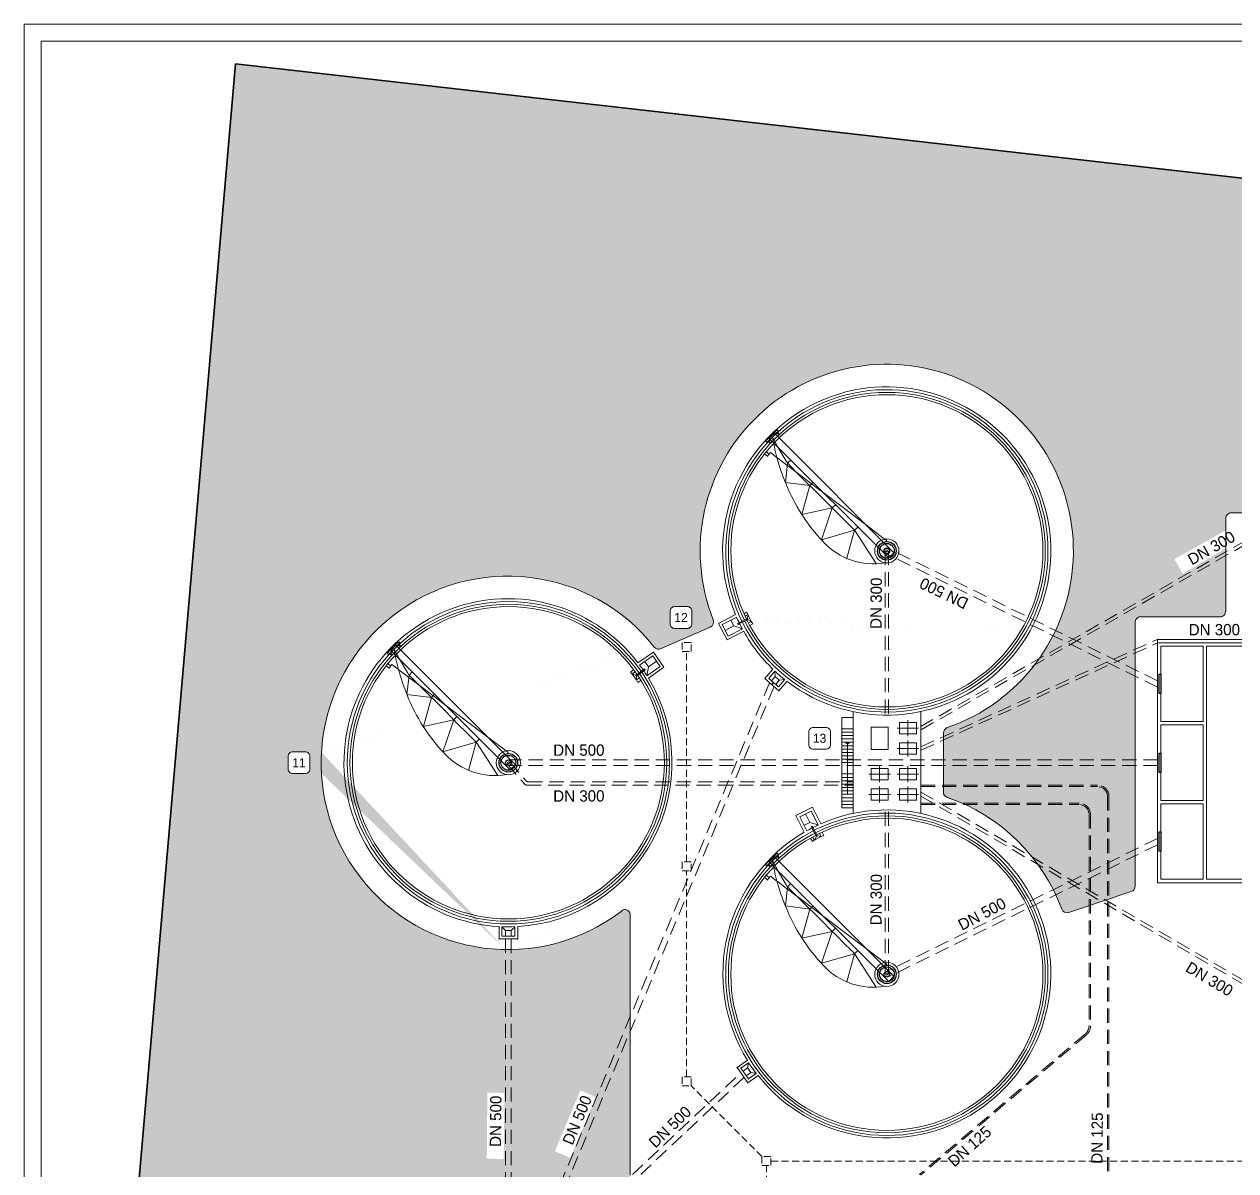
# Model space of a CAD drawing. Extents: x 1590277 to 1604484, y 5018195 to 5026840.
# Drawn here: x 1590276.6 to 1590383.7, y 5018345.8 to 5018447.2 of the extents above; entities that cross this region are included whole.
import ezdxf

# ---------------------------------------------------------------- set-up
doc = ezdxf.new("R2010")
doc.units = 0
doc.header["$LTSCALE"] = 5
doc.header["$MEASUREMENT"] = 0
for name, pattern in [('ACAD_ISO07W100', [3.5, 0.5, -3]), ('HIDDEN', [0.375, 0.25, -0.125]), ('NASCOSTA2', [0.1875, 0.125, -0.0625])]:
    doc.linetypes.add(name, pattern=pattern)
for name, color, linetype, lineweight in [('Cartiglio', 7, 'Continuous', 15), ('Confine', 1, 'Continuous', 30), ('Legenda', 7, 'Continuous', 15), ('Locali accessori', 7, 'Continuous', 15), ('Muratura', 7, 'Continuous', 15), ('Quote e scritte', 252, 'Continuous', 15), ('Rete drenaggio', 150, 'NASCOSTA2', 15), ('Scale', 7, 'Continuous', 15), ('Siepe', 104, 'Continuous', 15), ('Tubazioni acqua', 6, 'Continuous', 15), ('Tubazioni fanghi', 2, 'Continuous', 15), ('Tubazioni ricorcolo fanghi', 80, 'Continuous', 15), ('Verde', 3, 'Continuous', 15), ('Viabilità', 251, 'Continuous', 15)]:
    doc.layers.add(name, color=color, linetype=linetype, lineweight=lineweight)
doc.layers.add('Paratoie', color=6, linetype='Continuous')

msp = doc.modelspace()

# ---------------------------------------------------------------- hatches: boundary and pattern name
at = {"layer": 'Siepe'}
h = msp.add_hatch(dxfattribs=at)
h.set_pattern_fill('AR-CONC', color=256, scale=0.05)
h.set_pattern_definition([(50, (0, 0), (0.3586300913, -0.031376067491), [0.0375, -0.4125]), (355, (0, 0), (-0.069375666807, 0.37609606685), [0.03, -0.33]), (100.45144446, (0.0299, -0.0026), (0.289254423364, 0.344719995484), [0.031870096, -0.350571056]), (46.1842, (0, 0.1), (0.533620665336, -0.082759640397), [0.05625, -0.61875]), (96.63563549, (0.04447, 0.0931), (0.467330972837, 0.487059300387), [0.047805171, -0.52585688]), (351.18416399, (0, 0.1), (0.46733097253, 0.487059300135), [0.045, -0.4950000005]), (21, (0.05, 0.075), (0.29845352606, -0.201309445333), [0.0375, -0.4125]), (326, (0.05, 0.075), (0.12165766596, 0.362575022523), [0.03, -0.33]), (71.45144474, (0.07487, 0.05822), (0.420111188365, 0.161265576403), [0.031870095, -0.350571056]), (37.5, (0, 0), (0.0060799276586, 0.1664469269157), [0, -0.326, 0, -0.335, 0, -0.33125]), (7.5, (0, 0), (0.131534768721, 0.197205855941), [0, -0.191, 0, -0.3185, 0, -0.12625]), (327.5, (-0.1115, 0), (0.2669112180862, -0.0112774358672), [0, -0.125, 0, -0.39, 0, -0.5175]), (317.5, (-0.1615, 0), (0.291593084671, 0.050052491166), [0, -0.1625, 0, -0.259, 0, -0.3675])])
h.paths.add_polyline_path([(1590297.27, 5018441.26), (1590585.06, 5018408.52), (1590585.31, 5018410.71), (1590295.28, 5018443.7), (1590279.55, 5018261.7), (1590281.75, 5018261.51)])
at = {"layer": 'Verde', "transparency": 33554457}
h = msp.add_hatch(color=256, dxfattribs=at)
h.dxf.hatch_style = 1
edge = h.paths.add_edge_path(flags=16)
edge.add_line((1590301.86, 5018381.35), (1590301.86, 5018382.47))
edge.add_arc((1590301.46, 5018382.47), 0.4, 0, 90)
edge.add_line((1590301.46, 5018382.87), (1590300.34, 5018382.87))
edge.add_arc((1590300.34, 5018382.47), 0.4, 90, 180)
edge.add_line((1590299.94, 5018382.47), (1590299.94, 5018381.35))
edge.add_arc((1590300.34, 5018381.35), 0.4, 180, 270)
edge.add_line((1590300.34, 5018380.95), (1590301.46, 5018380.95))
edge.add_arc((1590301.46, 5018381.35), 0.4, 270, 360)
h.paths.add_polyline_path([(1590373.29, 5018390.9), (1590372.7, 5018390.63), (1590374.84, 5018389.58), (1590374.84, 5018390.14)], flags=17)
h.paths.add_polyline_path([(1590374.84, 5018391.93), (1590372.94, 5018391.07), (1590373.29, 5018390.9), (1590374.84, 5018391.6)], flags=17)
h.paths.add_polyline_path([(1590373.29, 5018390.9), (1590372.94, 5018391.07), (1590372.35, 5018390.8), (1590372.7, 5018390.63)], flags=17)
h.paths.add_polyline_path([(1590372.7, 5018390.63), (1590372.35, 5018390.8), (1590357.9, 5018384.23), (1590357.9, 5018383.93)], flags=17)
h.paths.add_polyline_path([(1590374.84, 5018391.6), (1590373.29, 5018390.9), (1590374.84, 5018390.14)], flags=17)
edge = h.paths.add_edge_path(flags=17)
edge.add_arc((1590352.89, 5018363.24), 16.5, 20.2677, 71.0911, ccw=False)
edge.add_arc((1590368.83, 5018369.13), 0.493, 201.0794, 289.4442)
edge.add_line((1590368.99, 5018368.67), (1590374.5, 5018370.52))
edge.add_arc((1590374.36, 5018370.98), 0.477, 286.6399, 361.9894)
edge.add_line((1590374.84, 5018371), (1590374.84, 5018389.58))
edge.add_line((1590374.84, 5018389.58), (1590372.7, 5018390.63))
edge.add_line((1590372.7, 5018390.63), (1590357.9, 5018383.93))
edge.add_line((1590357.9, 5018383.93), (1590357.9, 5018379.32))
edge.add_arc((1590358.33, 5018379.27), 0.437, 173.922, 257.1912)
h.paths.add_polyline_path([(1590382.86, 5018400.22), (1590382.86, 5018400.56), (1590369.36, 5018392.83), (1590369.66, 5018392.68)], flags=17)
edge = h.paths.add_edge_path(flags=17)
edge.add_line((1590382.86, 5018395.31), (1590382.86, 5018400.22))
edge.add_line((1590382.86, 5018400.22), (1590369.66, 5018392.68))
edge.add_line((1590369.66, 5018392.68), (1590372.94, 5018391.07))
edge.add_line((1590372.94, 5018391.07), (1590374.84, 5018391.93))
edge.add_line((1590374.84, 5018391.93), (1590374.84, 5018394.31))
edge.add_arc((1590375.34, 5018394.31), 0.5, 90, 180, ccw=False)
edge.add_line((1590375.34, 5018394.81), (1590382.36, 5018394.81))
edge.add_arc((1590382.36, 5018395.31), 0.5, 270, 360)
h.paths.add_polyline_path([(1590369.66, 5018392.68), (1590369.14, 5018392.38), (1590372.35, 5018390.8), (1590372.94, 5018391.07)], flags=17)
edge = h.paths.add_edge_path(flags=17)
edge.add_line((1590357.9, 5018384.54), (1590357.9, 5018384.23))
edge.add_line((1590357.9, 5018384.23), (1590372.35, 5018390.8))
edge.add_line((1590372.35, 5018390.8), (1590369.14, 5018392.38))
edge.add_line((1590369.14, 5018392.38), (1590365.98, 5018390.58))
edge.add_arc((1590352.88, 5018400.64), 16.51, 288.9118, 322.4815, ccw=False)
edge.add_arc((1590358.4, 5018384.54), 0.5, 108.9155, 180.0264)
edge = h.paths.add_edge_path(flags=17)
edge.add_arc((1590352.88, 5018400.64), 16.51, 333.0016, 334.7368, ccw=False)
edge.add_line((1590367.59, 5018393.14), (1590368.83, 5018392.53))
edge.add_line((1590368.83, 5018392.53), (1590369.36, 5018392.83))
edge.add_line((1590369.36, 5018392.83), (1590367.81, 5018393.59))
edge = h.paths.add_edge_path(flags=17)
edge.add_line((1590368.83, 5018392.53), (1590367.59, 5018393.14))
edge.add_arc((1590352.88, 5018400.64), 16.51, 324.8356, 333.0016, ccw=False)
edge.add_line((1590366.38, 5018391.13), (1590368.83, 5018392.53))
edge = h.paths.add_edge_path(flags=17)
edge.add_line((1590369.14, 5018392.38), (1590368.83, 5018392.53))
edge.add_line((1590368.83, 5018392.53), (1590366.38, 5018391.13))
edge.add_arc((1590352.88, 5018400.64), 16.51, 322.4815, 324.8356, ccw=False)
edge.add_line((1590365.98, 5018390.58), (1590369.14, 5018392.38))
h.paths.add_polyline_path([(1590369.66, 5018392.68), (1590369.36, 5018392.83), (1590368.83, 5018392.53), (1590369.14, 5018392.38)], flags=17)
edge = h.paths.add_edge_path(flags=17)
edge.add_arc((1590319.37, 5018381.91), 16.51, 269.2862, 271.0217, ccw=False)
edge.add_line((1590319.17, 5018365.4), (1590319.17, 5018344.96))
edge.add_line((1590319.17, 5018344.96), (1590319.67, 5018344.96))
edge.add_line((1590319.67, 5018344.96), (1590319.67, 5018365.4))
edge = h.paths.add_edge_path(flags=17)
edge.add_arc((1590319.37, 5018381.91), 16.51, 271.0217, 307.2947, ccw=False)
edge.add_line((1590319.67, 5018365.4), (1590319.67, 5018344.96))
edge.add_line((1590319.67, 5018344.96), (1590324.13, 5018344.96))
edge.add_line((1590324.13, 5018344.96), (1590330.18, 5018359.44))
edge.add_line((1590330.18, 5018359.44), (1590330.18, 5018368.38))
edge.add_arc((1590329.73, 5018368.48), 0.461, 347.1876, 500.0757)
edge = h.paths.add_edge_path(flags=16)
edge.add_line((1590330.18, 5018345.46), (1590330.18, 5018358.15))
edge.add_line((1590330.18, 5018358.15), (1590330.18, 5018359.44))
edge.add_line((1590330.18, 5018359.44), (1590324.13, 5018344.96))
edge.add_line((1590324.13, 5018344.96), (1590324.67, 5018344.96))
edge.add_line((1590324.67, 5018344.96), (1590329.68, 5018344.96))
edge.add_arc((1590329.68, 5018345.46), 0.5, 270, 360)
edge = h.paths.add_edge_path()
edge.add_arc((1590319.37, 5018381.91), 16.51, 178.1465, 183.3223, ccw=False)
edge.add_arc((1590319.37, 5018381.91), 16.51, 176.7581, 178.1465, ccw=False)
edge.add_line((1590302.89, 5018382.84), (1590302.89, 5018382.87))
edge.add_arc((1590319.37, 5018381.91), 16.51, 38.185, 176.6547, ccw=False)
edge.add_arc((1590332.71, 5018392.42), 0.474, 220.6242, 296.1617)
edge.add_line((1590332.92, 5018392), (1590337.27, 5018393.91))
edge.add_arc((1590337.07, 5018394.36), 0.502, 293.9568, 381.3608)
edge.add_arc((1590352.88, 5018400.64), 16.51, -25.2632, 201.638, ccw=False)
edge.add_line((1590367.81, 5018393.59), (1590369.36, 5018392.83))
edge.add_line((1590369.36, 5018392.83), (1590382.86, 5018400.56))
edge.add_line((1590382.86, 5018400.56), (1590382.86, 5018403.51))
edge.add_arc((1590383.36, 5018403.51), 0.5, 90, 180, ccw=False)
edge.add_line((1590383.36, 5018404.01), (1590431.91, 5018404.01))
edge.add_arc((1590431.91, 5018404.51), 0.5, 270, 360)
edge.add_line((1590432.41, 5018404.51), (1590432.41, 5018406.66))
edge.add_line((1590432.41, 5018406.66), (1590432.41, 5018414.46))
edge.add_line((1590432.41, 5018414.46), (1590459.51, 5018414.46))
edge.add_line((1590459.51, 5018414.46), (1590478.43, 5018414.46))
edge.add_arc((1590478.43, 5018409.46), 5, 0, 90, ccw=False)
edge.add_line((1590483.43, 5018409.46), (1590483.43, 5018394.98))
edge.add_arc((1590488.43, 5018394.98), 5, 180, 270)
edge.add_line((1590488.43, 5018389.98), (1590556.42, 5018389.98))
edge.add_arc((1590556.42, 5018384.98), 5, 0, 90, ccw=False)
edge.add_line((1590561.42, 5018384.98), (1590561.42, 5018379.98))
edge.add_line((1590561.42, 5018379.98), (1590561.42, 5018378.61))
edge.add_line((1590561.42, 5018378.61), (1590566.36, 5018378.61))
edge.add_arc((1590566.36, 5018386.61), 8, 270.0125, 331.805)
edge.add_line((1590573.41, 5018382.83), (1590588.18, 5018410.38))
edge.add_line((1590588.18, 5018410.38), (1590585.31, 5018410.71))
edge.add_line((1590585.31, 5018410.71), (1590585.06, 5018408.52))
edge.add_line((1590585.06, 5018408.52), (1590297.27, 5018441.26))
edge.add_line((1590297.27, 5018441.26), (1590281.75, 5018261.51))
edge.add_line((1590281.75, 5018261.51), (1590279.55, 5018261.7))
edge.add_line((1590279.55, 5018261.7), (1590279.36, 5018259.43))
edge.add_line((1590279.36, 5018259.43), (1590318.19, 5018269.02))
edge.add_line((1590318.19, 5018269.02), (1590315.62, 5018269.02))
edge.add_arc((1590315.62, 5018269.52), 0.5, 180, 270, ccw=False)
edge.add_line((1590315.12, 5018269.52), (1590315.12, 5018304.66))
edge.add_arc((1590314.62, 5018304.66), 0.5, 0, 90)
edge.add_line((1590314.62, 5018305.16), (1590311.62, 5018305.16))
edge.add_arc((1590311.62, 5018305.66), 0.5, 180, 270, ccw=False)
edge.add_line((1590311.12, 5018305.66), (1590311.12, 5018325.66))
edge.add_arc((1590311.62, 5018325.66), 0.5, 90, 180, ccw=False)
edge.add_line((1590311.62, 5018326.16), (1590312.62, 5018326.16))
edge.add_arc((1590312.62, 5018326.66), 0.5, 270, 360)
edge.add_line((1590313.12, 5018326.66), (1590313.12, 5018344.46))
edge.add_arc((1590313.62, 5018344.46), 0.5, 90, 180, ccw=False)
edge.add_line((1590313.62, 5018344.96), (1590319.17, 5018344.96))
edge.add_line((1590319.17, 5018344.96), (1590319.17, 5018365.4))
edge.add_arc((1590319.37, 5018381.91), 16.51, 183.3223, 269.2862, ccw=False)
edge = h.paths.add_edge_path(flags=16)
edge.add_line((1590333.73, 5018394.19), (1590333.73, 5018395.31))
edge.add_arc((1590334.13, 5018395.31), 0.4, 90, 180, ccw=False)
edge.add_line((1590334.13, 5018395.71), (1590335.25, 5018395.71))
edge.add_arc((1590335.25, 5018395.31), 0.4, 0, 90, ccw=False)
edge.add_line((1590335.65, 5018395.31), (1590335.65, 5018394.19))
edge.add_arc((1590335.25, 5018394.19), 0.4, -90, 0, ccw=False)
edge.add_line((1590335.25, 5018393.79), (1590334.13, 5018393.79))
edge.add_arc((1590334.13, 5018394.19), 0.4, 180, 270, ccw=False)
edge = h.paths.add_edge_path(flags=16)
edge.add_line((1590312.12, 5018341.87), (1590312.12, 5018340.75))
edge.add_arc((1590311.72, 5018340.75), 0.4, -90, 0, ccw=False)
edge.add_line((1590311.72, 5018340.35), (1590310.6, 5018340.35))
edge.add_arc((1590310.6, 5018340.75), 0.4, 180, 270, ccw=False)
edge.add_line((1590310.2, 5018340.75), (1590310.2, 5018341.87))
edge.add_arc((1590310.6, 5018341.87), 0.4, 90, 180, ccw=False)
edge.add_line((1590310.6, 5018342.27), (1590311.72, 5018342.27))
edge.add_arc((1590311.72, 5018341.87), 0.4, 0, 90, ccw=False)
edge = h.paths.add_edge_path(flags=16)
edge.add_line((1590312.08, 5018332.4), (1590312.08, 5018331.28))
edge.add_arc((1590311.68, 5018331.28), 0.4, 270, 360, ccw=False)
edge.add_line((1590311.68, 5018330.88), (1590310.56, 5018330.88))
edge.add_arc((1590310.56, 5018331.28), 0.4, 180, 270, ccw=False)
edge.add_line((1590310.16, 5018331.28), (1590310.16, 5018332.4))
edge.add_arc((1590310.56, 5018332.4), 0.4, 90, 180, ccw=False)
edge.add_line((1590310.56, 5018332.8), (1590311.68, 5018332.8))
edge.add_arc((1590311.68, 5018332.4), 0.4, 0, 90, ccw=False)
edge = h.paths.add_edge_path(flags=16)
edge.add_line((1590445.4, 5018417.38), (1590446.52, 5018417.38))
edge.add_arc((1590446.52, 5018416.98), 0.4, 0, 90, ccw=False)
edge.add_line((1590446.92, 5018416.98), (1590446.92, 5018415.86))
edge.add_arc((1590446.52, 5018415.86), 0.4, 270, 360, ccw=False)
edge.add_line((1590446.52, 5018415.46), (1590445.4, 5018415.46))
edge.add_arc((1590445.4, 5018415.86), 0.4, 180, 270, ccw=False)
edge.add_line((1590445, 5018415.86), (1590445, 5018416.98))
edge.add_arc((1590445.4, 5018416.98), 0.4, 90, 180, ccw=False)
edge = h.paths.add_edge_path(flags=16)
edge.add_line((1590312.2, 5018283.26), (1590312.2, 5018284.38))
edge.add_arc((1590312.6, 5018284.38), 0.4, 90, 180, ccw=False)
edge.add_line((1590312.6, 5018284.78), (1590313.72, 5018284.78))
edge.add_arc((1590313.72, 5018284.38), 0.4, 0, 90, ccw=False)
edge.add_line((1590314.12, 5018284.38), (1590314.12, 5018283.26))
edge.add_arc((1590313.72, 5018283.26), 0.4, -90, 0, ccw=False)
edge.add_line((1590313.72, 5018282.86), (1590312.6, 5018282.86))
edge.add_arc((1590312.6, 5018283.26), 0.4, 180, 270, ccw=False)
h.paths.add_polyline_path([(1590312.42, 5018283.21), (1590313.89, 5018283.22), (1590313.89, 5018284.42), (1590312.42, 5018284.41)], flags=0)
h.paths.add_polyline_path([(1590310.42, 5018331.24), (1590311.89, 5018331.24), (1590311.89, 5018332.44), (1590310.42, 5018332.44)], flags=0)
h.paths.add_polyline_path([(1590310.42, 5018340.71), (1590311.89, 5018340.71), (1590311.89, 5018341.91), (1590310.42, 5018341.91)], flags=0)
h.paths.add_polyline_path([(1590333.96, 5018394.15), (1590335.43, 5018394.15), (1590335.42, 5018395.35), (1590333.96, 5018395.35)], flags=0)
h.paths.add_polyline_path([(1590445.3, 5018415.81), (1590446.63, 5018415.82), (1590446.63, 5018417.02), (1590445.3, 5018417.01)], flags=0)
h.paths.add_polyline_path([(1590379.07, 5018398.61), (1590382.86, 5018400.87), (1590382.86, 5018402.45), (1590378.33, 5018399.91)], flags=16)
h.paths.add_polyline_path([(1590319.01, 5018346.89), (1590319.06, 5018352.73), (1590317.56, 5018352.74), (1590317.51, 5018346.91)], flags=16)
h.paths.add_polyline_path([(1590579.18, 5018394.57), (1590582.2, 5018400.14), (1590580.88, 5018400.85), (1590577.86, 5018395.28)], flags=16)
h.paths.add_polyline_path([(1590324.91, 5018346.98), (1590327.16, 5018352.36), (1590325.78, 5018352.94), (1590323.53, 5018347.56)], flags=16)
h.paths.add_polyline_path([(1590300.31, 5018381.31), (1590301.51, 5018381.31), (1590301.5, 5018382.51), (1590300.3, 5018382.51)], flags=0)

# ---------------------------------------------------------------- linework, layer by layer
at = {"linetype": 'Continuous'}
msp.add_line((1590342.71, 5018388.81), (1590342.87, 5018389), dxfattribs=at)
for centre, radius in [((1590352.89, 5018400.64), 0.819), ((1590352.89, 5018400.64), 0.655), ((1590352.89, 5018400.64), 0.245), ((1590319.42, 5018381.91), 0.819), ((1590319.42, 5018381.91), 0.655), ((1590319.42, 5018381.91), 0.245), ((1590352.89, 5018363.21), 0.819), ((1590352.89, 5018363.21), 0.655), ((1590352.89, 5018363.21), 0.245)]:
    msp.add_circle(centre, radius, dxfattribs=at)
at = {"layer": 'Cartiglio', "linetype": 'Continuous'}
for points in [[(1590276.6, 5018194.89), (1590633.3, 5018194.89), (1590633.3, 5018447.19), (1590276.6, 5018447.19)], [(1590278.1, 5018196.39), (1590631.8, 5018196.39), (1590631.8, 5018445.69), (1590278.1, 5018445.69)]]:
    msp.add_lwpolyline(points, close=True, dxfattribs=at)
at = {"layer": 'Confine'}
for p, q in [((1590279.2, 5018257.59), (1590295.28, 5018443.7)), ((1590295.28, 5018443.7), (1590279.2, 5018257.59)), ((1590295.28, 5018443.7), (1590588.71, 5018410.32)), ((1590588.71, 5018410.32), (1590295.28, 5018443.7))]:
    msp.add_line(p, q, dxfattribs=at)
at = {"layer": 'Legenda'}
for points in [[(1590334.13, 5018393.79), (1590335.25, 5018393.79, 0.414214), (1590335.65, 5018394.19), (1590335.65, 5018395.31, 0.414214), (1590335.25, 5018395.71), (1590334.13, 5018395.71, 0.414214), (1590333.73, 5018395.31), (1590333.73, 5018394.19, 0.414214)], [(1590346.38, 5018383.11), (1590347.5, 5018383.11, 0.414214), (1590347.9, 5018383.51), (1590347.9, 5018384.63, 0.414214), (1590347.5, 5018385.03), (1590346.38, 5018385.03, 0.414214), (1590345.98, 5018384.63), (1590345.98, 5018383.51, 0.414214)], [(1590300.34, 5018380.95), (1590301.46, 5018380.95, 0.414214), (1590301.86, 5018381.35), (1590301.86, 5018382.47, 0.414214), (1590301.46, 5018382.87), (1590300.34, 5018382.87, 0.414214), (1590299.94, 5018382.47), (1590299.94, 5018381.35, 0.414214)]]:
    msp.add_lwpolyline(points, format="xyb", close=True, dxfattribs=at)
at = {"layer": 'Locali accessori', "linetype": 'Continuous'}
for p, q in [((1590353.8, 5018384.97), (1590354.75, 5018384.97)), ((1590354.75, 5018384.97), (1590354.75, 5018385.67)), ((1590355.7, 5018384.97), (1590354.75, 5018384.97)), ((1590354.75, 5018384.97), (1590354.75, 5018384.27)), ((1590354.75, 5018383.17), (1590354.75, 5018383.87)), ((1590353.8, 5018383.17), (1590354.75, 5018383.17)), ((1590355.7, 5018383.17), (1590354.75, 5018383.17)), ((1590354.75, 5018383.17), (1590354.75, 5018382.47)), ((1590351.3, 5018380.9), (1590352.25, 5018380.9)), ((1590352.25, 5018380.9), (1590352.25, 5018381.6)), ((1590353.2, 5018380.9), (1590352.25, 5018380.9)), ((1590352.25, 5018380.9), (1590352.25, 5018380.2)), ((1590353.8, 5018380.9), (1590354.75, 5018380.9)), ((1590354.75, 5018380.9), (1590354.75, 5018381.6)), ((1590355.7, 5018380.9), (1590354.75, 5018380.9)), ((1590354.75, 5018380.9), (1590354.75, 5018380.2)), ((1590352.25, 5018379.1), (1590352.25, 5018379.8)), ((1590354.75, 5018379.1), (1590354.75, 5018379.8)), ((1590351.3, 5018379.1), (1590352.25, 5018379.1)), ((1590353.2, 5018379.1), (1590352.25, 5018379.1)), ((1590352.25, 5018379.1), (1590352.25, 5018378.4)), ((1590353.8, 5018379.1), (1590354.75, 5018379.1)), ((1590355.7, 5018379.1), (1590354.75, 5018379.1)), ((1590354.75, 5018379.1), (1590354.75, 5018378.4))]:
    msp.add_line(p, q, dxfattribs=at)
for points in [[(1590354, 5018385.47), (1590354, 5018384.47), (1590355.5, 5018384.47), (1590355.5, 5018385.47)], [(1590354, 5018383.67), (1590354, 5018382.67), (1590355.5, 5018382.67), (1590355.5, 5018383.67)], [(1590351.5, 5018381.4), (1590351.5, 5018380.4), (1590353, 5018380.4), (1590353, 5018381.4)], [(1590354, 5018381.4), (1590354, 5018380.4), (1590355.5, 5018380.4), (1590355.5, 5018381.4)], [(1590351.5, 5018379.6), (1590351.5, 5018378.6), (1590353, 5018378.6), (1590353, 5018379.6)], [(1590354, 5018379.6), (1590354, 5018378.6), (1590355.5, 5018378.6), (1590355.5, 5018379.6)]]:
    msp.add_lwpolyline(points, close=True, dxfattribs=at)
at = {"layer": 'Muratura'}
for p, q in [((1590342.42, 5018410.64), (1590342.89, 5018411.1)), ((1590342.48, 5018410.58), (1590342.94, 5018411.04)), ((1590343.19, 5018409.92), (1590342.78, 5018410.68)), ((1590343.51, 5018410.48), (1590342.89, 5018411.1)), ((1590343.01, 5018411.18), (1590342.91, 5018411.08)), ((1590343.01, 5018411.18), (1590343.19, 5018411.35)), ((1590343.01, 5018410.97), (1590343.11, 5018411.07)), ((1590343.11, 5018411.07), (1590343.3, 5018411.23)), ((1590343.15, 5018411.1), (1590343.21, 5018411.02)), ((1590343.19, 5018411.35), (1590343.3, 5018411.23)), ((1590343.2, 5018411.15), (1590343.27, 5018411.08)), ((1590343.21, 5018411.02), (1590343.28, 5018410.95)), ((1590343.26, 5018411), (1590343.29, 5018411.02)), ((1590343.26, 5018411), (1590343.34, 5018410.92)), ((1590343.27, 5018411.08), (1590343.33, 5018411)), ((1590343.28, 5018410.95), (1590343.3, 5018410.96)), ((1590343.29, 5018411.02), (1590343.37, 5018410.94)), ((1590343.32, 5018410.99), (1590343.33, 5018411)), ((1590343.34, 5018410.92), (1590343.37, 5018410.94)), ((1590342.34, 5018410.52), (1590342.17, 5018410.33)), ((1590342.28, 5018410.23), (1590342.17, 5018410.33)), ((1590342.45, 5018410.41), (1590342.28, 5018410.23)), ((1590342.34, 5018410.52), (1590342.44, 5018410.62)), ((1590342.37, 5018410.33), (1590342.44, 5018410.25)), ((1590343.05, 5018410.01), (1590342.42, 5018410.64)), ((1590342.42, 5018410.38), (1590342.5, 5018410.31)), ((1590342.44, 5018410.25), (1590342.53, 5018410.19)), ((1590342.55, 5018410.51), (1590342.45, 5018410.41)), ((1590342.5, 5018410.31), (1590342.57, 5018410.24)), ((1590342.52, 5018410.26), (1590342.5, 5018410.23)), ((1590342.5, 5018410.23), (1590342.59, 5018410.16)), ((1590342.52, 5018410.26), (1590342.61, 5018410.18)), ((1590342.54, 5018410.2), (1590342.53, 5018410.19)), ((1590342.57, 5018410.24), (1590342.56, 5018410.23)), ((1590342.61, 5018410.18), (1590342.59, 5018410.16)), ((1590353.06, 5018400.01), (1590343.05, 5018410.01)), ((1590343.96, 5018408.63), (1590343.22, 5018409.87)), ((1590353.52, 5018400.47), (1590343.51, 5018410.48)), ((1590342.34, 5018409.01), (1590342.08, 5018409.21)), ((1590342.49, 5018409.19), (1590342.23, 5018409.4)), ((1590342.31, 5018408.97), (1590342.59, 5018409.33)), ((1590343.17, 5018408.89), (1590342.59, 5018409.33)), ((1590344.05, 5018408.22), (1590343.24, 5018408.83)), ((1590344.09, 5018408.41), (1590343.96, 5018408.63)), ((1590344.11, 5018408.39), (1590344.39, 5018408.67)), ((1590344.11, 5018408.39), (1590343.92, 5018406.69)), ((1590344.43, 5018408.07), (1590344.09, 5018408.41)), ((1590344.84, 5018407.63), (1590344.1, 5018408.19)), ((1590344.85, 5018407.64), (1590344.43, 5018408.07)), ((1590347.55, 5018404.95), (1590344.85, 5018407.64)), ((1590346.08, 5018406.42), (1590343.92, 5018406.69)), ((1590346.21, 5018406.59), (1590345.11, 5018407.42)), ((1590345.38, 5018403.84), (1590346.08, 5018406.42)), ((1590346.08, 5018406.42), (1590346.36, 5018406.7)), ((1590347.37, 5018405.71), (1590346.26, 5018406.55)), ((1590348.06, 5018404.44), (1590345.38, 5018403.84)), ((1590347.1, 5018401.62), (1590348.06, 5018404.44)), ((1590347.59, 5018404.91), (1590347.55, 5018404.95)), ((1590348.78, 5018403.72), (1590347.59, 5018404.91)), ((1590348.06, 5018404.44), (1590348.34, 5018404.72)), ((1590348.82, 5018403.68), (1590348.78, 5018403.72)), ((1590350.02, 5018402.48), (1590348.82, 5018403.68)), ((1590350.04, 5018402.46), (1590347.1, 5018401.62)), ((1590350.04, 5018402.46), (1590349.35, 5018399.98)), ((1590350.02, 5018402.48), (1590350.06, 5018402.44)), ((1590350.04, 5018402.46), (1590350.32, 5018402.74)), ((1590350.06, 5018402.44), (1590351.95, 5018399.51)), ((1590352.81, 5018401.6), (1590351.08, 5018402.91)), ((1590353.06, 5018400.01), (1590353.52, 5018400.47)), ((1590339.51, 5018395.01), (1590338, 5018394.23)), ((1590339.61, 5018394.78), (1590338.33, 5018394.12)), ((1590340.26, 5018395.08), (1590340.37, 5018395.13)), ((1590340.46, 5018394.93), (1590340.35, 5018394.87)), ((1590340.37, 5018395.13), (1590340.52, 5018395.21)), ((1590340.6, 5018395), (1590340.46, 5018394.93)), ((1590340.62, 5018394.96), (1590340.55, 5018394.63)), ((1590338, 5018394.23), (1590338.76, 5018392.77)), ((1590338.33, 5018394.12), (1590338.86, 5018393.1)), ((1590338.6, 5018393.61), (1590339.36, 5018394.01)), ((1590338.76, 5018392.77), (1590340.23, 5018393.53)), ((1590338.86, 5018393.1), (1590340.11, 5018393.75)), ((1590339.36, 5018394.01), (1590339.1, 5018394.52)), ((1590340.11, 5018393.75), (1590339.36, 5018394.01)), ((1590339.84, 5018394.29), (1590339.69, 5018394.21)), ((1590339.69, 5018394.21), (1590339.73, 5018394.14)), ((1590339.87, 5018394.21), (1590339.73, 5018394.14)), ((1590340.89, 5018394.41), (1590340.58, 5018394.57)), ((1590340.89, 5018394.41), (1590340.64, 5018394.28)), ((1590340.76, 5018394.05), (1590341.03, 5018394.18)), ((1590309.54, 5018392.44), (1590309.44, 5018392.35)), ((1590309.54, 5018392.44), (1590309.72, 5018392.61)), ((1590309.64, 5018392.33), (1590309.83, 5018392.5)), ((1590309.72, 5018392.61), (1590309.83, 5018392.5)), ((1590308.87, 5018391.78), (1590308.7, 5018391.59)), ((1590308.81, 5018391.49), (1590308.7, 5018391.59)), ((1590308.98, 5018391.67), (1590308.81, 5018391.49)), ((1590308.87, 5018391.78), (1590308.97, 5018391.89)), ((1590308.9, 5018391.59), (1590308.97, 5018391.52)), ((1590308.94, 5018391.64), (1590309.03, 5018391.58)), ((1590308.95, 5018391.9), (1590309.42, 5018392.36)), ((1590309.58, 5018391.28), (1590308.95, 5018391.9)), ((1590308.97, 5018391.52), (1590309.06, 5018391.45)), ((1590309.08, 5018391.78), (1590308.98, 5018391.67)), ((1590309.01, 5018391.84), (1590309.47, 5018392.31)), ((1590309.03, 5018391.58), (1590309.1, 5018391.51)), ((1590309.05, 5018391.52), (1590309.03, 5018391.5)), ((1590309.03, 5018391.5), (1590309.12, 5018391.42)), ((1590309.05, 5018391.52), (1590309.14, 5018391.45)), ((1590309.07, 5018391.47), (1590309.06, 5018391.45)), ((1590309.1, 5018391.51), (1590309.09, 5018391.49)), ((1590309.14, 5018391.45), (1590309.11, 5018391.42)), ((1590309.72, 5018391.19), (1590309.31, 5018391.95)), ((1590310.04, 5018391.74), (1590309.42, 5018392.36)), ((1590309.54, 5018392.24), (1590309.64, 5018392.33)), ((1590309.68, 5018392.37), (1590309.74, 5018392.29)), ((1590309.73, 5018392.41), (1590309.8, 5018392.34)), ((1590309.74, 5018392.29), (1590309.81, 5018392.22)), ((1590309.79, 5018392.26), (1590309.82, 5018392.29)), ((1590309.79, 5018392.26), (1590309.87, 5018392.18)), ((1590309.8, 5018392.34), (1590309.86, 5018392.26)), ((1590309.81, 5018392.22), (1590309.83, 5018392.23)), ((1590309.82, 5018392.29), (1590309.9, 5018392.2)), ((1590309.85, 5018392.25), (1590309.86, 5018392.26)), ((1590309.87, 5018392.18), (1590309.9, 5018392.2)), ((1590320.05, 5018381.74), (1590310.04, 5018391.74)), ((1590330.88, 5018390.75), (1590332.25, 5018391.7)), ((1590332.25, 5018391.7), (1590333.18, 5018390.36)), ((1590308.87, 5018390.28), (1590308.61, 5018390.47)), ((1590309.02, 5018390.46), (1590308.76, 5018390.67)), ((1590308.84, 5018390.23), (1590309.12, 5018390.59)), ((1590309.7, 5018390.16), (1590309.12, 5018390.59)), ((1590319.59, 5018381.28), (1590309.58, 5018391.28)), ((1590310.49, 5018389.89), (1590309.75, 5018391.13)), ((1590331.02, 5018390.55), (1590332.19, 5018391.36)), ((1590331.81, 5018390.4), (1590331.48, 5018390.87)), ((1590332.84, 5018390.42), (1590331.67, 5018389.6)), ((1590331.67, 5018389.6), (1590331.81, 5018390.4)), ((1590333.18, 5018390.36), (1590331.8, 5018389.39)), ((1590332.51, 5018390.89), (1590331.81, 5018390.4)), ((1590332.19, 5018391.36), (1590332.84, 5018390.42)), ((1590310.58, 5018389.49), (1590309.77, 5018390.1)), ((1590310.64, 5018389.66), (1590310.45, 5018387.95)), ((1590310.61, 5018389.68), (1590310.49, 5018389.89)), ((1590310.96, 5018389.33), (1590310.61, 5018389.68)), ((1590311.37, 5018388.89), (1590310.62, 5018389.45)), ((1590310.64, 5018389.66), (1590310.92, 5018389.94)), ((1590311.38, 5018388.91), (1590310.96, 5018389.33)), ((1590330.5, 5018390.14), (1590330.21, 5018389.93)), ((1590330.35, 5018389.76), (1590330.48, 5018389.85)), ((1590330.38, 5018389.73), (1590330.71, 5018389.64)), ((1590330.48, 5018389.85), (1590330.63, 5018389.96)), ((1590330.74, 5018389.23), (1590330.74, 5018389.58)), ((1590330.74, 5018389.23), (1590331, 5018389.42)), ((1590331.34, 5018390.11), (1590331.47, 5018390.2)), ((1590331.39, 5018390.04), (1590331.52, 5018390.13)), ((1590331.47, 5018390.2), (1590331.52, 5018390.13)), ((1590342.09, 5018389.35), (1590342.81, 5018390.18)), ((1590342.09, 5018389.35), (1590343.33, 5018388.28)), ((1590342.44, 5018389.37), (1590342.99, 5018390.01)), ((1590342.44, 5018389.37), (1590343.31, 5018388.62)), ((1590343.01, 5018389.53), (1590342.69, 5018389.16)), ((1590342.99, 5018390.01), (1590343.01, 5018389.53)), ((1590343.01, 5018389.53), (1590343.38, 5018389.21)), ((1590343.31, 5018388.62), (1590343.86, 5018389.26)), ((1590343.86, 5018389.26), (1590343.38, 5018389.21)), ((1590314.08, 5018386.22), (1590311.38, 5018388.91)), ((1590312.74, 5018387.85), (1590311.64, 5018388.69)), ((1590331.14, 5018389.19), (1590330.88, 5018389)), ((1590343.38, 5018389.21), (1590343.06, 5018388.84)), ((1590343.33, 5018388.28), (1590344.06, 5018389.12)), ((1590312.61, 5018387.68), (1590310.45, 5018387.95)), ((1590311.91, 5018385.11), (1590312.61, 5018387.68)), ((1590312.61, 5018387.68), (1590312.89, 5018387.96)), ((1590313.9, 5018386.98), (1590312.79, 5018387.82)), ((1590314.12, 5018386.18), (1590314.08, 5018386.22)), ((1590315.31, 5018384.98), (1590314.12, 5018386.18)), ((1590349.9, 5018377.43), (1590349.9, 5018386.42)), ((1590355.9, 5018377.42), (1590355.9, 5018386.44)), ((1590314.59, 5018385.7), (1590311.91, 5018385.11)), ((1590313.63, 5018382.88), (1590314.59, 5018385.7)), ((1590314.59, 5018385.7), (1590314.87, 5018385.99)), ((1590315.35, 5018384.94), (1590315.31, 5018384.98)), ((1590316.55, 5018383.75), (1590315.35, 5018384.94)), ((1590316.57, 5018383.73), (1590316.85, 5018384.01)), ((1590319.34, 5018382.87), (1590317.61, 5018384.18)), ((1590316.57, 5018383.73), (1590313.63, 5018382.88)), ((1590316.57, 5018383.73), (1590315.88, 5018381.24)), ((1590316.55, 5018383.75), (1590316.59, 5018383.71)), ((1590316.59, 5018383.71), (1590318.48, 5018380.77)), ((1590319.59, 5018381.28), (1590320.05, 5018381.74)), ((1590344.85, 5018377.25), (1590346.32, 5018377.97)), ((1590345.18, 5018377.14), (1590346.21, 5018377.64)), ((1590346.21, 5018377.64), (1590346.82, 5018376.41)), ((1590346.32, 5018377.97), (1590347.04, 5018376.51)), ((1590345.58, 5018375.76), (1590344.85, 5018377.25)), ((1590345.8, 5018375.88), (1590345.18, 5018377.14)), ((1590346.07, 5018376.62), (1590345.56, 5018376.37)), ((1590345.7, 5018377.39), (1590346.07, 5018376.62)), ((1590346.82, 5018376.41), (1590346.07, 5018376.62)), ((1590346.22, 5018376.25), (1590346.29, 5018376.29)), ((1590346.29, 5018376.11), (1590346.22, 5018376.25)), ((1590346.36, 5018376.15), (1590346.29, 5018376.29)), ((1590346.41, 5018375.22), (1590346.34, 5018375.36)), ((1590346.52, 5018375.1), (1590346.66, 5018375.41)), ((1590347.06, 5018375.39), (1590346.72, 5018375.44)), ((1590347.07, 5018375.38), (1590346.93, 5018375.65)), ((1590347.17, 5018375.77), (1590347.31, 5018375.48)), ((1590346.15, 5018375.25), (1590346.22, 5018375.11)), ((1590346.22, 5018375.11), (1590346.29, 5018374.96)), ((1590346.48, 5018375.08), (1590346.41, 5018375.22)), ((1590342.34, 5018373.08), (1590342.44, 5018373.18)), ((1590342.42, 5018373.2), (1590342.89, 5018373.66)), ((1590343.05, 5018372.57), (1590342.42, 5018373.2)), ((1590342.48, 5018373.14), (1590342.94, 5018373.6)), ((1590343.19, 5018372.49), (1590342.78, 5018373.24)), ((1590343.51, 5018373.04), (1590342.89, 5018373.66)), ((1590343.01, 5018373.74), (1590342.91, 5018373.64)), ((1590343.01, 5018373.74), (1590343.19, 5018373.91)), ((1590343.01, 5018373.53), (1590343.11, 5018373.63)), ((1590343.11, 5018373.63), (1590343.3, 5018373.79)), ((1590343.15, 5018373.67), (1590343.21, 5018373.59)), ((1590343.19, 5018373.91), (1590343.3, 5018373.79)), ((1590343.2, 5018373.71), (1590343.27, 5018373.64)), ((1590343.21, 5018373.59), (1590343.28, 5018373.51)), ((1590343.26, 5018373.56), (1590343.29, 5018373.58)), ((1590343.26, 5018373.56), (1590343.34, 5018373.48)), ((1590343.27, 5018373.64), (1590343.33, 5018373.56)), ((1590343.28, 5018373.51), (1590343.3, 5018373.53)), ((1590343.29, 5018373.58), (1590343.37, 5018373.5)), ((1590343.32, 5018373.55), (1590343.33, 5018373.56)), ((1590343.34, 5018373.48), (1590343.37, 5018373.5)), ((1590342.34, 5018373.08), (1590342.17, 5018372.89)), ((1590342.28, 5018372.79), (1590342.17, 5018372.89)), ((1590342.45, 5018372.97), (1590342.28, 5018372.79)), ((1590342.37, 5018372.89), (1590342.44, 5018372.81)), ((1590342.41, 5018372.94), (1590342.5, 5018372.87)), ((1590342.44, 5018372.81), (1590342.53, 5018372.75)), ((1590342.55, 5018373.07), (1590342.45, 5018372.97)), ((1590342.5, 5018372.87), (1590342.57, 5018372.8)), ((1590342.52, 5018372.82), (1590342.5, 5018372.79)), ((1590342.5, 5018372.79), (1590342.59, 5018372.72)), ((1590342.52, 5018372.82), (1590342.61, 5018372.74)), ((1590342.54, 5018372.76), (1590342.53, 5018372.75)), ((1590342.57, 5018372.8), (1590342.56, 5018372.79)), ((1590342.61, 5018372.74), (1590342.59, 5018372.72)), ((1590353.06, 5018362.57), (1590343.05, 5018372.57)), ((1590343.96, 5018371.19), (1590343.22, 5018372.43)), ((1590353.52, 5018363.04), (1590343.51, 5018373.04)), ((1590342.34, 5018371.57), (1590342.08, 5018371.77)), ((1590342.49, 5018371.76), (1590342.23, 5018371.96)), ((1590342.31, 5018371.53), (1590342.59, 5018371.89)), ((1590343.17, 5018371.45), (1590342.59, 5018371.89)), ((1590344.05, 5018370.78), (1590343.24, 5018371.4)), ((1590344.08, 5018370.98), (1590343.96, 5018371.19)), ((1590344.11, 5018370.95), (1590344.39, 5018371.24)), ((1590344.11, 5018370.95), (1590343.92, 5018369.25)), ((1590344.43, 5018370.63), (1590344.08, 5018370.98)), ((1590344.84, 5018370.19), (1590344.09, 5018370.75)), ((1590344.85, 5018370.21), (1590344.43, 5018370.63)), ((1590347.55, 5018367.51), (1590344.85, 5018370.21)), ((1590346.21, 5018369.15), (1590345.11, 5018369.99)), ((1590346.08, 5018368.98), (1590343.92, 5018369.25)), ((1590345.38, 5018366.4), (1590346.08, 5018368.98)), ((1590346.08, 5018368.98), (1590346.36, 5018369.26)), ((1590347.37, 5018368.27), (1590346.26, 5018369.11)), ((1590318.6, 5018366.34), (1590318.6, 5018367.43)), ((1590318.84, 5018366.59), (1590318.85, 5018367.42)), ((1590318.85, 5018367.42), (1590319.17, 5018367.08)), ((1590319.17, 5018367.08), (1590319.66, 5018367.08)), ((1590319.17, 5018367.08), (1590319.17, 5018366.59)), ((1590319.99, 5018367.42), (1590319.66, 5018367.08)), ((1590319.66, 5018367.08), (1590319.66, 5018366.59)), ((1590319.99, 5018366.59), (1590319.99, 5018367.42)), ((1590320.24, 5018366.34), (1590320.24, 5018367.43)), ((1590348.06, 5018367), (1590345.38, 5018366.4)), ((1590347.1, 5018364.18), (1590348.06, 5018367)), ((1590347.59, 5018367.47), (1590347.55, 5018367.51)), ((1590348.78, 5018366.28), (1590347.59, 5018367.47)), ((1590348.06, 5018367), (1590348.34, 5018367.28)), ((1590318.6, 5018366.34), (1590320.24, 5018366.34)), ((1590318.84, 5018366.59), (1590319.99, 5018366.59)), ((1590348.82, 5018366.24), (1590348.78, 5018366.28)), ((1590350.02, 5018365.04), (1590348.82, 5018366.24)), ((1590350.04, 5018365.02), (1590347.1, 5018364.18)), ((1590350.04, 5018365.02), (1590349.35, 5018362.54)), ((1590350.02, 5018365.04), (1590350.06, 5018365)), ((1590350.04, 5018365.02), (1590350.32, 5018365.3)), ((1590350.06, 5018365), (1590351.95, 5018362.07)), ((1590352.81, 5018364.16), (1590351.08, 5018365.47)), ((1590353.06, 5018362.57), (1590353.52, 5018363.04)), ((1590339.65, 5018354.97), (1590340.56, 5018355.61)), ((1590339.65, 5018354.97), (1590340.59, 5018353.63)), ((1590339.99, 5018354.91), (1590340.66, 5018355.38)), ((1590340.66, 5018355.38), (1590340.58, 5018354.93)), ((1590340.66, 5018355.38), (1590341.32, 5018354.45)), ((1590339.99, 5018354.91), (1590340.65, 5018353.97)), ((1590340.58, 5018354.93), (1590340.18, 5018354.64)), ((1590340.87, 5018354.53), (1590340.46, 5018354.24)), ((1590340.58, 5018354.93), (1590340.87, 5018354.53)), ((1590340.59, 5018353.63), (1590341.5, 5018354.27)), ((1590340.65, 5018353.97), (1590341.32, 5018354.45)), ((1590341.32, 5018354.45), (1590340.87, 5018354.53))]:
    msp.add_line(p, q, dxfattribs=at)
at = {"layer": 'Muratura', "linetype": 'ACAD_ISO07W100', "ltscale": 0.005}
for p, q in [((1590343.22, 5018409.87), (1590343.19, 5018409.92)), ((1590346.26, 5018406.55), (1590346.21, 5018406.59)), ((1590309.75, 5018391.13), (1590309.72, 5018391.19)), ((1590312.79, 5018387.82), (1590312.74, 5018387.85)), ((1590343.22, 5018372.43), (1590343.19, 5018372.49)), ((1590346.26, 5018369.11), (1590346.21, 5018369.15))]:
    msp.add_line(p, q, dxfattribs=at)
at = {"layer": 'Muratura', "ltscale": 0.005}
for p, q in [((1590343.24, 5018408.83), (1590343.17, 5018408.89)), ((1590344.1, 5018408.19), (1590344.05, 5018408.22)), ((1590345.11, 5018407.42), (1590344.84, 5018407.63)), ((1590351.08, 5018402.91), (1590347.37, 5018405.71)), ((1590309.77, 5018390.1), (1590309.7, 5018390.16)), ((1590310.62, 5018389.45), (1590310.58, 5018389.49)), ((1590311.64, 5018388.69), (1590311.37, 5018388.89)), ((1590317.61, 5018384.18), (1590313.9, 5018386.98)), ((1590343.24, 5018371.4), (1590343.17, 5018371.45)), ((1590344.09, 5018370.75), (1590344.05, 5018370.78)), ((1590345.11, 5018369.99), (1590344.84, 5018370.19)), ((1590351.08, 5018365.47), (1590347.37, 5018368.27))]:
    msp.add_line(p, q, dxfattribs=at)
at = {"layer": 'Muratura', "ltscale": 0.3}
for p, q in [((1590340.52, 5018394.62), (1590339.84, 5018394.29)), ((1590340.56, 5018394.55), (1590339.87, 5018394.21)), ((1590330.72, 5018389.66), (1590331.34, 5018390.11)), ((1590330.77, 5018389.59), (1590331.39, 5018390.04)), ((1590346.64, 5018375.43), (1590346.29, 5018376.11)), ((1590346.71, 5018375.47), (1590346.36, 5018376.15))]:
    msp.add_line(p, q, dxfattribs=at)
at = {"layer": 'Muratura', "linetype": 'Continuous'}
for p, q in [((1590340.62, 5018394.96), (1590340.52, 5018395.21)), ((1590340.89, 5018394.41), (1590340.62, 5018394.96)), ((1590341.03, 5018394.18), (1590340.89, 5018394.41)), ((1590376.83, 5018392.48), (1590376.83, 5018371.31)), ((1590377.13, 5018392.21), (1590380.85, 5018392.21)), ((1590377.13, 5018392.21), (1590377.13, 5018385.55)), ((1590380.85, 5018392.21), (1590380.85, 5018385.55)), ((1590381.15, 5018392.21), (1590384.86, 5018392.21)), ((1590381.15, 5018392.21), (1590381.15, 5018371.61)), ((1590330.38, 5018389.73), (1590330.21, 5018389.93)), ((1590330.74, 5018389.23), (1590330.38, 5018389.73)), ((1590330.88, 5018389), (1590330.74, 5018389.23)), ((1590377.13, 5018385.55), (1590380.85, 5018385.55)), ((1590377.13, 5018385.25), (1590380.85, 5018385.25)), ((1590377.13, 5018385.25), (1590377.13, 5018378.57)), ((1590380.85, 5018385.25), (1590380.85, 5018378.57)), ((1590377.13, 5018378.57), (1590380.85, 5018378.57)), ((1590377.13, 5018378.27), (1590380.85, 5018378.27)), ((1590377.13, 5018378.27), (1590377.13, 5018371.61)), ((1590380.85, 5018378.27), (1590380.85, 5018371.61)), ((1590347.07, 5018375.38), (1590346.52, 5018375.1)), ((1590347.31, 5018375.48), (1590347.07, 5018375.38)), ((1590346.52, 5018375.1), (1590346.29, 5018374.96)), ((1590376.83, 5018371.31), (1590380.85, 5018371.31)), ((1590377.13, 5018371.61), (1590380.85, 5018371.61)), ((1590380.85, 5018371.31), (1590384.86, 5018371.31)), ((1590381.15, 5018371.61), (1590384.86, 5018371.61))]:
    msp.add_line(p, q, dxfattribs=at)
msp.add_lwpolyline([(1590351.5, 5018383.07), (1590353, 5018383.07), (1590353, 5018385.07), (1590351.5, 5018385.07)], close=True, dxfattribs=at)
at = {"layer": 'Muratura'}
for centre, radius in [((1590352.89, 5018400.64), 14.01), ((1590352.89, 5018400.64), 13.8), ((1590352.89, 5018400.64), 0.0772), ((1590319.42, 5018381.91), 14.25), ((1590319.42, 5018381.91), 14.01), ((1590319.42, 5018381.91), 13.8), ((1590340.54, 5018394.59), 0.041), ((1590330.74, 5018389.62), 0.041), ((1590319.42, 5018381.91), 0.0772), ((1590352.89, 5018363.21), 14.25), ((1590352.89, 5018363.21), 14.01), ((1590352.89, 5018363.21), 13.8), ((1590346.68, 5018375.45), 0.041), ((1590352.89, 5018363.21), 0.0772)]:
    msp.add_circle(centre, radius, dxfattribs=at)
at = {"layer": 'Muratura', "linetype": 'Continuous'}
for centre in [(1590352.89, 5018400.64), (1590319.42, 5018381.91), (1590352.89, 5018363.21)]:
    msp.add_circle(centre, 1.07, dxfattribs=at)
at = {"layer": 'Muratura'}
for centre, radius, start, end in [((1590352.88, 5018400.63), 14.51, 232.5361, 202.819), ((1590352.89, 5018400.64), 14.25, 137.3724, 132.6839), ((1590352.89, 5018400.64), 14.25, 132.969, 137.0873), ((1590359.99, 5018413.41), 17.42, 190.3107, 193.4502), ((1590359.99, 5018413.41), 17.42, 193.4502, 195.0479), ((1590359.99, 5018413.41), 17.42, 195.0479, 203.0011), ((1590359.15, 5018412.7), 16.37, 201.8411, 223.5247), ((1590351.7, 5018405.55), 6.05, 223.0104, 279.8211), ((1590319.38, 5018381.91), 14.5, 37.5776, 266.8994), ((1590352.85, 5018400.64), 14.49, 203.8561, 208.395), ((1590352.87, 5018400.61), 14.49, 203.7397, 208.2788), ((1590352.87, 5018400.61), 14.49, 209.2498, 226.053), ((1590319.42, 5018381.91), 14.25, 132.969, 137.0873), ((1590326.52, 5018394.68), 17.42, 190.3107, 193.4502), ((1590326.52, 5018394.68), 17.42, 193.4502, 195.0479), ((1590319.39, 5018381.9), 14.5, 32.0774, 36.6114), ((1590326.52, 5018394.68), 17.42, 195.0479, 203.0011), ((1590319.39, 5018381.9), 14.5, 273.3626, 31.1059), ((1590352.92, 5018400.57), 14.5, 226.7538, 231.2872), ((1590325.67, 5018393.96), 16.37, 201.8411, 223.5247), ((1590318.23, 5018386.82), 6.05, 223.0104, 279.8211), ((1590352.89, 5018363.24), 14.5, 218.2157, 113.7881), ((1590352.91, 5018363.25), 14.5, 114.8351, 119.3724), ((1590352.89, 5018363.24), 14.5, 114.7583, 119.2923), ((1590352.89, 5018363.24), 14.5, 120.2694, 211.743), ((1590352.89, 5018363.21), 14.25, 132.969, 137.0873), ((1590359.99, 5018375.98), 17.42, 190.3107, 193.4502), ((1590359.99, 5018375.98), 17.42, 193.4502, 195.0479), ((1590359.99, 5018375.98), 17.42, 195.0479, 203.0011), ((1590359.15, 5018375.26), 16.37, 201.8411, 223.5247), ((1590319.39, 5018381.91), 14.5, 267.868, 272.4014), ((1590351.7, 5018368.11), 6.05, 223.0104, 279.8211)]:
    msp.add_arc(centre, radius, start, end, dxfattribs=at)
at = {"layer": 'Muratura', "linetype": 'HIDDEN', "ltscale": 0.3}
for centre in [(1590359.99, 5018413.41), (1590326.52, 5018394.68), (1590359.99, 5018375.98)]:
    msp.add_arc(centre, 17.42, 188.9785, 190.3107, dxfattribs=at)
at = {"layer": 'Muratura', "linetype": 'Continuous'}
for centre in [(1590352.78, 5018401.53), (1590319.31, 5018382.8), (1590352.78, 5018364.09)]:
    msp.add_arc(centre, 0.081, 297.0291, 63.065, dxfattribs=at)
at = {"layer": 'Muratura', "color": 0, "linetype": 'ByBlock'}
for p in [(1590342.23, 5018410.49), (1590338.35, 5018394.12), (1590308.75, 5018391.75), (1590332.18, 5018391.34), (1590342.22, 5018373.05), (1590318.6, 5018366.34), (1590318.84, 5018366.59), (1590320.24, 5018366.34), (1590339.65, 5018354.97), (1590339.99, 5018354.91), (1590340.65, 5018353.97), (1590340.59, 5018353.63)]:
    msp.add_point(p, dxfattribs=at)
at = {"layer": 'Paratoie'}
for points in [[(1590376.98, 5018389.73), (1590377.13, 5018389.73), (1590377.13, 5018388.03), (1590376.98, 5018388.03)], [(1590376.98, 5018382.76), (1590377.13, 5018382.76), (1590377.13, 5018381.06), (1590376.98, 5018381.06)], [(1590376.98, 5018375.79), (1590377.13, 5018375.79), (1590377.13, 5018374.09), (1590376.98, 5018374.09)]]:
    msp.add_lwpolyline(points, close=True, dxfattribs=at)
at = {"layer": 'Rete drenaggio'}
for p, q in [((1590335.18, 5018373.16), (1590335.18, 5018391.75)), ((1590335.18, 5018354.16), (1590335.18, 5018372.36)), ((1590341.84, 5018347.1), (1590335.58, 5018353.36)), ((1590342.64, 5018346.7), (1590387.28, 5018346.7)), ((1590342.24, 5018339.16), (1590342.24, 5018346.3))]:
    msp.add_line(p, q, dxfattribs=at)
for points in [[(1590334.78, 5018391.75), (1590335.58, 5018391.75), (1590335.58, 5018392.55), (1590334.78, 5018392.55)], [(1590334.78, 5018372.36), (1590335.58, 5018372.36), (1590335.58, 5018373.16), (1590334.78, 5018373.16)], [(1590334.78, 5018353.36), (1590335.58, 5018353.36), (1590335.58, 5018354.16), (1590334.78, 5018354.16)], [(1590341.84, 5018346.3), (1590342.64, 5018346.3), (1590342.64, 5018347.1), (1590341.84, 5018347.1)]]:
    msp.add_lwpolyline(points, close=True, dxfattribs=at)
at = {"layer": 'Scale'}
for p, q in [((1590348.9, 5018377.92), (1590348.9, 5018385.92)), ((1590348.9, 5018385.92), (1590349.9, 5018385.92)), ((1590349.9, 5018384.92), (1590348.9, 5018384.92)), ((1590349.9, 5018384.62), (1590348.9, 5018384.62)), ((1590349.9, 5018384.32), (1590348.9, 5018384.32)), ((1590349.9, 5018384.02), (1590348.9, 5018384.02)), ((1590349.9, 5018383.72), (1590348.9, 5018383.72)), ((1590349.9, 5018383.42), (1590348.9, 5018383.42)), ((1590349.9, 5018383.12), (1590348.9, 5018383.12)), ((1590349.9, 5018382.82), (1590348.9, 5018382.82)), ((1590349.4, 5018383.72), (1590349.25, 5018383.57)), ((1590349.4, 5018379.12), (1590349.4, 5018383.72)), ((1590349.4, 5018383.72), (1590349.55, 5018383.57)), ((1590349.9, 5018382.52), (1590348.9, 5018382.52)), ((1590349.9, 5018382.22), (1590348.9, 5018382.22)), ((1590349.9, 5018381.92), (1590348.9, 5018381.92)), ((1590349.9, 5018380.92), (1590348.9, 5018380.92)), ((1590349.9, 5018380.62), (1590348.9, 5018380.62)), ((1590349.9, 5018380.32), (1590348.9, 5018380.32)), ((1590349.9, 5018380.02), (1590348.9, 5018380.02)), ((1590349.9, 5018379.72), (1590348.9, 5018379.72)), ((1590349.9, 5018379.42), (1590348.9, 5018379.42)), ((1590349.9, 5018379.12), (1590348.9, 5018379.12)), ((1590349.9, 5018378.82), (1590348.9, 5018378.82)), ((1590349.9, 5018378.52), (1590348.9, 5018378.52)), ((1590349.9, 5018378.22), (1590348.9, 5018378.22)), ((1590349.9, 5018377.92), (1590348.9, 5018377.92))]:
    msp.add_line(p, q, dxfattribs=at)
at = {"layer": 'Tubazioni acqua', "linetype": 'HIDDEN'}
for p, q in [((1590376.83, 5018388.6), (1590352.78, 5018400.42)), ((1590376.83, 5018389.16), (1590353, 5018400.87)), ((1590342.51, 5018388.98), (1590323.3, 5018342.96)), ((1590342.91, 5018388.64), (1590323.84, 5018342.96)), ((1590376.83, 5018382.16), (1590319.42, 5018382.16)), ((1590376.83, 5018381.66), (1590319.42, 5018381.66)), ((1590376.83, 5018375.22), (1590352.78, 5018363.43)), ((1590376.83, 5018374.66), (1590353, 5018362.98)), ((1590319.17, 5018366.34), (1590319.17, 5018342.96)), ((1590319.67, 5018366.34), (1590319.67, 5018342.96)), ((1590327.67, 5018342.96), (1590339.98, 5018354.51)), ((1590328.4, 5018342.96), (1590340.27, 5018354.1))]:
    msp.add_line(p, q, dxfattribs=at)
at = {"layer": 'Tubazioni fanghi', "linetype": 'HIDDEN'}
for p, q in [((1590352.74, 5018400.64), (1590352.74, 5018386.11)), ((1590353.04, 5018400.64), (1590353.04, 5018386.11)), ((1590319.3, 5018381.81), (1590320.83, 5018380.04)), ((1590319.53, 5018382.01), (1590320.97, 5018380.34)), ((1590321.06, 5018379.93), (1590349.9, 5018379.93)), ((1590321.19, 5018380.23), (1590349.9, 5018380.23)), ((1590355.9, 5018379.93), (1590371.53, 5018379.93)), ((1590355.9, 5018379.81), (1590371.53, 5018379.81)), ((1590372.4, 5018378.93), (1590372.4, 5018344.68)), ((1590372.53, 5018378.93), (1590372.53, 5018344.68)), ((1590352.74, 5018363.21), (1590352.74, 5018377.74)), ((1590353.04, 5018363.21), (1590353.04, 5018377.74)), ((1590355.9, 5018378.34), (1590369.9, 5018378.34)), ((1590355.9, 5018378.21), (1590369.9, 5018378.21)), ((1590370.78, 5018377.34), (1590370.78, 5018358.69)), ((1590370.9, 5018377.34), (1590370.9, 5018358.63)), ((1590370.42, 5018357.93), (1590355.76, 5018345.5)), ((1590370.55, 5018357.87), (1590355.88, 5018345.44))]:
    msp.add_line(p, q, dxfattribs=at)
for centre, radius, start, end in [((1590321.06, 5018380.23), 0.3, 220.6742, 270), ((1590321.19, 5018380.53), 0.3, 220.6742, 270), ((1590371.53, 5018378.93), 1, 0, 90), ((1590371.53, 5018378.93), 0.875, 0, 90), ((1590369.9, 5018377.34), 1, 0, 90), ((1590369.9, 5018377.34), 0.875, 0, 90), ((1590369.78, 5018358.69), 1, 310.2833, 360), ((1590369.9, 5018358.63), 1, 310.2833, 0)]:
    msp.add_arc(centre, radius, start, end, dxfattribs=at)
at = {"layer": 'Tubazioni ricorcolo fanghi', "linetype": 'HIDDEN'}
for p, q in [((1590384.63, 5018401.57), (1590355.9, 5018385.12)), ((1590384.71, 5018401.27), (1590355.9, 5018384.82)), ((1590355.9, 5018383.32), (1590376.56, 5018392.71)), ((1590355.9, 5018383.02), (1590376.63, 5018392.41)), ((1590355.9, 5018379.31), (1590384.63, 5018362.55)), ((1590355.9, 5018378.96), (1590384.55, 5018362.25))]:
    msp.add_line(p, q, dxfattribs=at)
at = {"layer": 'Tubazioni ricorcolo fanghi', "linetype": 'Continuous'}
for p, q in [((1590376.99, 5018392.81), (1590385.16, 5018392.81)), ((1590377.06, 5018392.51), (1590384.86, 5018392.51))]:
    msp.add_line(p, q, dxfattribs=at)
for centre in [(1590376.99, 5018391.81), (1590377.06, 5018391.51)]:
    msp.add_arc(centre, 1, 90, 115.8128, dxfattribs=at)
at = {"layer": 'Viabilità'}
msp.add_line((1590376.84, 5018392.48), (1590376.84, 5018392.87), dxfattribs=at)
msp.add_lwpolyline([(1590431.91, 5018404.01), (1590383.36, 5018404.01, 0.414214), (1590382.86, 5018403.51), (1590382.86, 5018395.31, -0.414214), (1590382.36, 5018394.81), (1590375.34, 5018394.81, 0.414214), (1590374.84, 5018394.31), (1590374.84, 5018371, -0.341155), (1590374.5, 5018370.52), (1590368.99, 5018368.67, -0.413913), (1590368.36, 5018368.97, 0.225251), (1590358.24, 5018378.85, -0.38021), (1590357.9, 5018379.32), (1590357.9, 5018384.54, -0.320636), (1590358.23, 5018385.02, 2.497845), (1590337.54, 5018394.55, -0.401005), (1590337.27, 5018393.91), (1590332.92, 5018392, -0.365353), (1590332.32, 5018392.14, 2.383958), (1590329.38, 5018368.77, -0.787545), (1590330.18, 5018368.38), (1590330.18, 5018345.46, -0.414214)], format="xyb", dxfattribs=at)

# ---------------------------------------------------------------- texts
at = {"layer": 'Legenda', "char_height": 0.8, "width": 1.6028, "attachment_point": 5, "rotation": 0.1015}
for s, insert in [('12', (1590334.69, 5018394.75)), ('13', (1590346.94, 5018384.07)), ('11', (1590300.9, 5018381.91))]:
    msp.add_mtext(s, dxfattribs=dict(at, insert=insert))
at = {"layer": 'Quote e scritte', "color": 252, "char_height": 1, "width": 68.8068, "attachment_point": 3}
for s, insert, rotation in [('DN 300', (1590383.31, 5018402.45), 29.617), ('DN 300', (1590351.46, 5018398.28), 89.4867), ('DN 500', (1590355.68, 5018397.42), 154.3106), ('DN 300', (1590384.12, 5018394.18), 0.1015), ('DN 500', (1590327.92, 5018383.53), 0.1015), ('DN 300', (1590327.92, 5018379.48), 0.1015), ('DN 300', (1590351.46, 5018372.08), 89.4867), ('DN 500', (1590363.08, 5018370.04), 27.7164), ('DN 300', (1590383.63, 5018362.07), 329.3412), ('DN 500', (1590317.81, 5018352.49), 89.4867), ('DN 500', (1590325.91, 5018352.61), 67.3248), ('DN 500', (1590334.99, 5018351.66), 44.04), ('DN 125', (1590371, 5018351), 89.4867), ('DN 125', (1590361.57, 5018349.88), 41.7444)]:
    msp.add_mtext(s, dxfattribs=dict(at, insert=insert, rotation=rotation))

doc.saveas('drawing.dxf')
